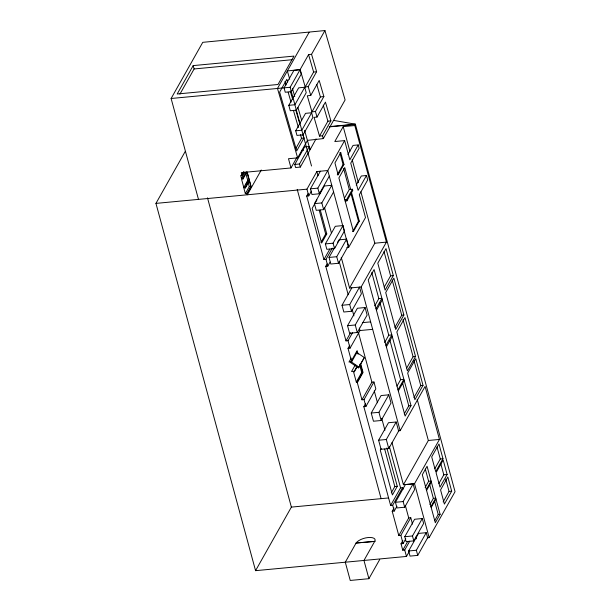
<?xml version="1.0" encoding="UTF-8"?>
<svg xmlns="http://www.w3.org/2000/svg" width="611" height="611" viewBox="0 0 611 611"><rect width="100%" height="100%" fill="white"/><g stroke="black" fill="none" stroke-linecap="round" stroke-linejoin="round"><path stroke-width="0.92" d="M198.483 199.392L171.118 98.493L202.76 42.335L324.93 30.55L345.1 99.944L323.318 138.605L307.501 140.362L297.641 157.859L288.491 158.723L290.996 167.949L241.307 172.63L242.04 175.342L240.696 175.464L241.482 178.366L242.827 178.244L246.348 171.996M193.191 65.598L177.19 93.995L277.99 84.494L293.99 56.097L193.191 65.598L194.099 68.959L179.932 94.109M409.179 551.641L406.468 556.445L255.566 570.666L155.95 203.394L185.255 151.398M309.12 32.314L277.478 88.465L297.641 157.859M311.518 166.009L290.156 87.274L300.016 69.776L293.929 70.357L284.069 87.847L285.253 92.223L291.348 91.65L301.208 74.16L300.016 69.776M311.557 54.287L316.613 71.708L308.211 86.625L305.225 86.961L300.161 69.539L308.57 54.623L311.557 54.287L324.93 30.55M241.903 174.83L243.705 171.638M242.04 175.342L243.804 172.218M241.482 178.366L245.003 172.126M245.294 187.333L243.797 187.47L241.521 179.092L243.025 178.954L246.981 171.928L249.25 180.306L245.294 187.333L245.454 187.913L243.835 188.066L245.347 193.649L246.966 193.496L250.922 186.47L249.41 180.887L245.454 187.913M288.804 105.321L298.657 87.839L304.744 87.266L306.218 92.696L296.373 110.171L290.278 110.751L288.804 105.321L294.899 104.748L304.744 87.266M243.797 187.47L247.753 180.444L245.706 172.905M245.591 184.95L247.791 181.047M305.225 86.961L313.626 72.037L308.57 54.623M245.347 193.649L249.303 186.622L248.219 182.636M247.096 193.962L251.152 186.767L247.195 172.195M261.279 170.011L247.318 194.787L246.966 193.496M315.436 111.492L311.961 111.874L307.287 95.79L310.762 95.408L319.194 80.438L323.868 96.523L315.436 111.492L317.048 117.037L314.062 117.365L319.507 136.116L322.493 135.787L330.902 120.863L325.449 102.113L317.048 117.037M295.716 130.792L305.546 113.341L311.641 112.768L312.893 117.396L303.064 134.84L296.969 135.413L295.716 130.792L301.811 130.212L311.641 112.768M311.961 111.874L320.393 96.912L316.758 84.402M295.693 148.756L301.551 138.346L300.505 134.726M302.88 134.466L303.934 138.078L296.709 150.894L279.632 92.116L286.849 79.308L287.636 82.019M290.996 167.949L296.816 157.607M294.769 164.435L304.637 146.93L309.349 146.487L310.182 149.558L300.322 167.07L295.602 167.513L294.769 164.435L299.489 163.992L309.349 146.487M310.182 149.558L316.032 138.888M319.507 136.116L327.916 121.199L323.25 105.123M332.3 248.15L325.984 259.354L323.937 259.553L306.714 196.055L308.761 195.864L306.943 189.166L316.872 171.554L327.779 170.507L346.559 239.795M329.199 126.889L355.434 124.415L354.8 125.53L343.206 126.622L334.805 141.531L344.627 140.606L349.836 159.815L358.229 144.922L353.051 145.41L347.926 154.507M329.306 176.136L319.37 193.771L311.954 194.474L310.426 188.837L320.363 171.21M306.714 196.055L308.066 193.649M308.761 195.864L311.473 191.06M319.37 193.771L317.842 188.142L344.627 140.606M339.869 152.689L340.755 152.605L334.935 162.938L338.143 174.777L337.257 174.861M314.436 203.631L324.372 185.996L331.765 185.301L321.829 202.936L323.647 209.626L316.254 210.321L314.436 203.631L321.829 202.936M316.918 199.957L312.19 208.351L321.615 243.079L326.77 233.929L320.324 210.161M337.7 174.066L343.077 164.519L340.121 153.598M338.143 174.777L343.97 164.435L340.755 152.605M323.647 209.626L333.583 191.991M344.352 198.323L349.293 189.54L343.619 168.598M320.943 242.422L325.671 234.028L319.225 210.268M345.162 201.019L346.941 200.851L346.605 199.621L352.448 189.242L349.293 189.54M346.941 200.851L352.784 190.479L352.448 189.242M356.198 185.064L361.3 176.006L366.47 175.517L367.669 179.917L359.314 194.741L365.5 217.547L348.637 247.463L346.849 247.631M325.365 243.911L335.294 226.299L342.992 225.574L344.459 230.973L334.53 248.585L326.832 249.311L325.365 243.911L333.064 243.186L342.992 225.574M366.47 175.517L358.122 190.349L350.745 163.145L359.131 148.259L358.229 144.922M323.937 259.553L329.803 249.143M338.929 239.863L346.636 239.138L348.415 245.721L338.517 263.288L330.818 264.013L329.031 257.437L334.881 247.058M337.585 242.262L338.479 240.665M352.555 332.674L348.041 340.686L345.994 340.877L325.762 266.304L327.122 263.899M325.762 266.304L327.817 266.106L330.07 262.104M338.517 263.288L336.73 256.712L346.636 239.138M350.943 193.412L358.481 221.205L352.639 231.584L353.433 231.508L359.276 221.129L351.493 192.434M354.8 125.53L386.427 242.109L361.17 286.941L349.568 288.033L374.826 243.209L360.88 191.801M351.539 311.289L349.706 304.538L359.551 287.063L361.384 293.815L351.539 311.289L343.833 312.015L342.007 305.263L351.852 287.789M347.544 325.701L357.382 308.257L365.08 307.532L367.119 315.055L357.29 332.506L349.591 333.232L347.544 325.701L355.251 324.976L365.08 307.532M345.994 340.877L350.508 332.865M351.218 358.077L348.973 362.056L351.669 361.804L348.018 348.346L349.82 345.139M384.212 287.178L390.597 275.851L384.014 251.572M348.018 348.346L350.072 348.155L359.994 330.536L359.321 328.046M374.772 305.836L378.843 298.611L371.771 272.544M393.324 275.592L385.113 290.156L377.797 263.181L386.007 248.616L393.324 275.592L390.597 275.851M376.025 308.754L381.906 298.321L378.843 298.611M376.437 310.289L382.318 299.848M351.401 360.811L357.13 350.638L358.122 354.281M356.389 352.203L364.347 357.557L358.413 367.868L350.454 362.514L351.928 360.123M351.669 361.804L357.053 352.249M355.136 365.164L351.546 371.534L354.243 371.282L356.931 366.508M360.23 363.912L362.529 372.412L357.137 381.974L356.312 382.058L353.548 371.855L354.372 371.778L357.068 366.997M358.413 367.868L364.347 357.557M356.312 382.058L361.704 372.489L359.635 364.836M357.32 382.654L363.056 372.481L360.834 364.286M255.566 570.666L291.378 507.107L207.496 197.834M384.701 342.435L388.772 335.21L379.989 302.835M394.95 327.275L401.74 315.23L392.209 280.09M385.953 345.36L391.834 334.92L388.772 335.21M403.879 315.032L395.737 329.482L385.717 292.539L393.858 278.089L403.879 315.032L401.74 315.23M386.358 346.872L392.247 336.44M371.9 382.188L373.955 381.997L364.026 399.609L361.972 399.8L371.9 382.188L358.443 332.567M390.628 505.442L400.556 487.83L402.603 487.631L392.682 505.251L390.628 505.442L363.843 406.697L365.653 403.497M363.843 406.697L365.897 406.506L375.826 388.886L373.955 381.997M371.236 413.044L381.096 395.546L388.795 394.821L391.017 403.008L381.157 420.498L373.458 421.223L371.236 413.044L378.935 412.31L388.795 394.821M406.766 367.944L413.089 356.725L403.016 319.584M396.99 386.091L400.61 379.668L389.955 340.396M415.533 356.496L407.407 370.923L396.845 331.964L404.971 317.544L415.533 356.496L413.089 356.725M398.005 389.795L403.886 379.355L400.61 379.668M398.319 390.964L404.199 380.531M378.614 440.233L388.481 422.728L396.18 422.002L398.632 431.045L388.764 448.558L381.065 449.284L378.614 440.233L386.312 439.508L396.18 422.002M381.172 448.634L380.286 450.208L392.415 494.933L397.272 486.31L386.878 447.97M404.253 413.876L408.774 405.849L402.45 382.532M413.991 397.532L420.75 385.541L414.014 360.719M411.012 405.635L405.131 416.076L368.219 279.998L374.1 269.558L411.012 405.635L408.774 405.849M423.011 385.327L414.907 399.716L407.674 373.061L415.786 358.672L423.011 385.327L420.75 385.541M398.296 430.847L400.152 430.671L425.08 386.427L439.462 439.431L414.533 483.675L429.159 537.627L427.341 537.795M356.098 543.026L374.803 541.377L356.098 543.026L345.291 562.212L350.24 580.45L368.907 578.693L379.721 559.508M391.292 492.81L394.828 486.539L384.678 449.116M414.533 483.675L403.42 484.729L428.349 440.485L417.191 399.35M395.447 502.288L405.414 484.592L413.112 483.866L414.648 489.526L404.681 507.222L396.982 507.947L395.447 502.288L403.145 501.562L413.112 483.866M374.772 541.262L363.965 560.447L368.907 578.693M398.8 535.557L408.721 517.945L410.775 517.746L400.847 535.366L398.8 535.557L392.201 511.247L394.011 508.039M392.201 511.247L394.255 511.056L396.959 506.244M434.826 468.668L440.271 458.991L436.98 446.832M425.141 487.463L428.624 481.292L425.317 469.103M442.967 458.739L435.696 471.639L431.694 456.868L438.965 443.976L442.967 458.739L440.271 458.991M426.318 489.541L431.099 481.063L428.624 481.292M426.57 490.465L431.351 481.98M404.78 536.702L414.602 519.266L422.3 518.54L423.629 523.451L413.807 540.888L406.109 541.613L404.78 536.702L412.478 535.977L422.3 518.54M409.691 541.209L404.726 550.015L402.771 550.198L401.022 543.775L402.832 540.567M401.022 543.775L403.077 543.576L405.78 538.772M438.912 483.5L443.815 474.808L440.867 463.948M402.771 550.198L407.728 541.392M429.892 504.51L433.367 498.347L429.48 483.996M447.122 474.495L439.989 487.143L436.063 472.67L443.189 460.022L447.122 474.495L443.815 474.808M430.946 506.603L435.727 498.125L433.367 498.347M431.19 507.504L435.971 499.019M408.644 550.969L418.543 533.411L426.241 532.685L427.631 537.825L417.741 555.384L410.042 556.109L408.644 550.969L416.351 550.244L426.241 532.685M443.143 501.914L449.054 491.42L445.686 479.001M434.734 520.61L438.209 514.439L434.558 500.989M451.689 491.175L444.411 504.09L440.562 489.9L447.84 476.985L451.689 491.175L449.054 491.42M440.103 514.263L435.322 522.741L422.308 474.739L427.081 466.262L440.103 514.263L438.209 514.439M429.159 537.627L455.05 491.687L355.358 124.163L333.751 120.42M300.161 69.539L287.33 70.968L289.721 79.186M313.626 72.037L316.613 71.708M320.393 96.912L323.868 96.523M327.916 121.199L330.902 120.863M301.551 138.346L303.934 138.078M194.099 68.959L292.073 59.725M171.118 98.493L290.156 87.274M330.062 126.546L355.358 124.163M301.773 150.359L303.621 150.191M343.077 164.519L343.97 164.435M247.753 180.444L249.25 180.306M249.303 186.622L250.922 186.47M155.95 203.394L306.943 189.166M310.426 188.837L317.842 188.142M344.825 199.789L346.605 199.621M358.481 221.205L359.276 221.129M325.671 234.028L326.77 233.929M374.826 243.209L386.427 242.109M329.031 257.437L336.73 256.712M342.007 305.263L349.706 304.538M362.499 322.639L370.64 321.875M359.994 330.536L372.664 329.344M361.704 372.489L362.529 372.412M428.349 440.485L439.462 439.431M394.828 486.539L397.272 486.31M291.378 507.107L388.573 497.95M351.035 361.712L358.993 367.066M308.211 86.625L310.762 95.408M322.493 135.787L323.318 138.605M292.379 88.32L294.762 96.538M297.947 107.498L301.666 120.275M304.584 130.319L310.006 149.588M290.263 91.062L292.631 99.196M295.785 110.049L299.726 123.613M285.001 81.378L286.047 84.998M288.148 92.23L291.042 102.174M293.41 110.316L298.405 127.493M343.206 126.622L349.927 151.406M352.165 159.67L358.39 182.62M350.676 189.41L344.749 167.559L338.899 177.931L353.433 231.508M361.17 286.941L400.152 430.671M346.811 240.719L348.637 247.463M392.018 442.685L403.42 484.729M341.259 257.399L349.568 288.033M316.872 171.554L318.01 175.731M402.603 487.631L403.054 489.289M410.775 517.746L412.509 524.139M415.9 536.993L416.397 538.826M320.133 191.319L320.63 193.16M324.624 207.885L331.361 232.73M339.189 261.577L348.178 294.716M352.173 309.449L353.922 315.895M374.268 390.91L377.491 402.794M381.707 418.336L384.93 430.228M389.398 446.679L400.556 487.83M405.307 505.335L408.721 517.945M333.064 243.186L334.53 248.585M355.251 324.976L357.29 332.506M378.935 412.31L381.157 420.498M386.312 439.508L388.764 448.558M403.145 501.562L404.681 507.222M412.478 535.977L413.807 540.888M416.351 550.244L417.741 555.384M325.984 259.354L327.817 266.106M348.041 340.686L350.072 348.155M364.026 399.609L365.897 406.506M392.682 505.251L394.255 511.056M400.847 535.366L403.077 543.576M404.726 550.015L406.468 556.445M299.489 163.992L300.322 167.07M354.243 371.282L354.372 371.778M357.137 381.974L361.972 399.8M297.213 189.379L381.104 498.652M242.827 178.244L243.025 178.954M356.129 543.141A9.997 4.185 -15.2 0 1 368.135 537.527A9.997 4.185 -15.2 0 1 374.803 541.377"/></g></svg>
